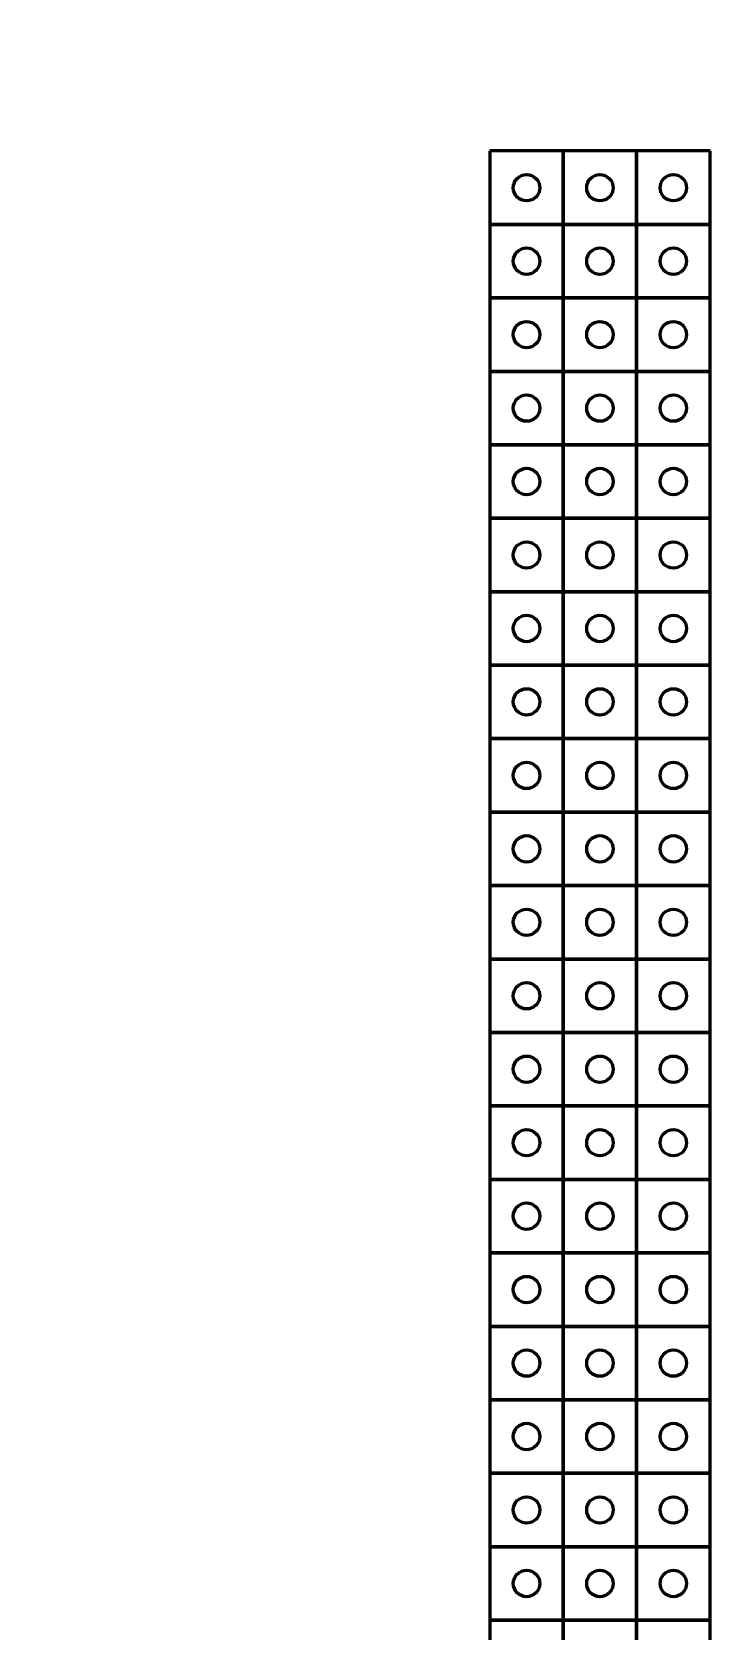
# Model space of a CAD drawing. Header units: millimetres. Extents: x -1927 to 2668, y -5887 to -3281.
# Drawn here: x 1026 to 1488, y -4379 to -3290 of the extents above; entities that cross this region are included whole.
import ezdxf

# ---------------------------------------------------------------- set-up
doc = ezdxf.new("R2010")
doc.units = ezdxf.units.MM
doc.linetypes.add('K5LT_BASIC', pattern=[0])

# ---------------------------------------------------------------- blocks, each defined once
blk = doc.blocks.new('U797')
at = {"color": 150, "linetype": 'K5LT_BASIC', "lineweight": 60, "true_color": 0x0080ff}
for p, q in [((1488, -3370.7), (1338, -3370.7)), ((1338, -3370.7), (1338, -5470.7)), ((1488, -5470.7), (1488, -3370.7))]:
    blk.add_line(p, q, dxfattribs=at)
blk = doc.blocks.new('U819')
at = {"color": 150, "linetype": 'K5LT_BASIC', "lineweight": 60, "true_color": 0x0080ff}
for p, q in [((1388, -4370.7), (1338, -4370.7)), ((1338, -4370.7), (1338, -4420.7)), ((1388, -4420.7), (1388, -4370.7)), ((1338, -4420.7), (1388, -4420.7))]:
    blk.add_line(p, q, dxfattribs=at)
blk = doc.blocks.new('U820')
at = {"color": 150, "linetype": 'K5LT_BASIC', "lineweight": 60, "true_color": 0x0080ff}
for p, q in [((1388, -4320.7), (1338, -4320.7)), ((1338, -4320.7), (1338, -4370.7)), ((1388, -4370.7), (1388, -4320.7)), ((1338, -4370.7), (1388, -4370.7))]:
    blk.add_line(p, q, dxfattribs=at)
blk = doc.blocks.new('U821')
at = {"color": 150, "linetype": 'K5LT_BASIC', "lineweight": 60, "true_color": 0x0080ff}
for p, q in [((1388, -4270.7), (1338, -4270.7)), ((1338, -4270.7), (1338, -4320.7)), ((1388, -4320.7), (1388, -4270.7)), ((1338, -4320.7), (1388, -4320.7))]:
    blk.add_line(p, q, dxfattribs=at)
blk = doc.blocks.new('U822')
at = {"color": 150, "linetype": 'K5LT_BASIC', "lineweight": 60, "true_color": 0x0080ff}
for p, q in [((1388, -4220.7), (1338, -4220.7)), ((1338, -4220.7), (1338, -4270.7)), ((1388, -4270.7), (1388, -4220.7)), ((1338, -4270.7), (1388, -4270.7))]:
    blk.add_line(p, q, dxfattribs=at)
blk = doc.blocks.new('U823')
at = {"color": 150, "linetype": 'K5LT_BASIC', "lineweight": 60, "true_color": 0x0080ff}
for p, q in [((1388, -4170.7), (1338, -4170.7)), ((1338, -4170.7), (1338, -4220.7)), ((1388, -4220.7), (1388, -4170.7)), ((1338, -4220.7), (1388, -4220.7))]:
    blk.add_line(p, q, dxfattribs=at)
blk = doc.blocks.new('U824')
at = {"color": 150, "linetype": 'K5LT_BASIC', "lineweight": 60, "true_color": 0x0080ff}
for p, q in [((1388, -4120.7), (1338, -4120.7)), ((1338, -4120.7), (1338, -4170.7)), ((1388, -4170.7), (1388, -4120.7)), ((1338, -4170.7), (1388, -4170.7))]:
    blk.add_line(p, q, dxfattribs=at)
blk = doc.blocks.new('U825')
at = {"color": 150, "linetype": 'K5LT_BASIC', "lineweight": 60, "true_color": 0x0080ff}
for p, q in [((1388, -4070.7), (1338, -4070.7)), ((1338, -4070.7), (1338, -4120.7)), ((1388, -4120.7), (1388, -4070.7)), ((1338, -4120.7), (1388, -4120.7))]:
    blk.add_line(p, q, dxfattribs=at)
blk = doc.blocks.new('U826')
at = {"color": 150, "linetype": 'K5LT_BASIC', "lineweight": 60, "true_color": 0x0080ff}
for p, q in [((1388, -4020.7), (1338, -4020.7)), ((1338, -4020.7), (1338, -4070.7)), ((1388, -4070.7), (1388, -4020.7)), ((1338, -4070.7), (1388, -4070.7))]:
    blk.add_line(p, q, dxfattribs=at)
blk = doc.blocks.new('U827')
at = {"color": 150, "linetype": 'K5LT_BASIC', "lineweight": 60, "true_color": 0x0080ff}
for p, q in [((1388, -3970.7), (1338, -3970.7)), ((1338, -3970.7), (1338, -4020.7)), ((1388, -4020.7), (1388, -3970.7)), ((1338, -4020.7), (1388, -4020.7))]:
    blk.add_line(p, q, dxfattribs=at)
blk = doc.blocks.new('U828')
at = {"color": 150, "linetype": 'K5LT_BASIC', "lineweight": 60, "true_color": 0x0080ff}
for p, q in [((1388, -3920.7), (1338, -3920.7)), ((1338, -3920.7), (1338, -3970.7)), ((1388, -3970.7), (1388, -3920.7)), ((1338, -3970.7), (1388, -3970.7))]:
    blk.add_line(p, q, dxfattribs=at)
blk = doc.blocks.new('U829')
at = {"color": 150, "linetype": 'K5LT_BASIC', "lineweight": 60, "true_color": 0x0080ff}
for p, q in [((1388, -3870.7), (1338, -3870.7)), ((1338, -3870.7), (1338, -3920.7)), ((1388, -3920.7), (1388, -3870.7)), ((1338, -3920.7), (1388, -3920.7))]:
    blk.add_line(p, q, dxfattribs=at)
blk = doc.blocks.new('U830')
at = {"color": 150, "linetype": 'K5LT_BASIC', "lineweight": 60, "true_color": 0x0080ff}
for p, q in [((1388, -3820.7), (1338, -3820.7)), ((1338, -3820.7), (1338, -3870.7)), ((1388, -3870.7), (1388, -3820.7)), ((1338, -3870.7), (1388, -3870.7))]:
    blk.add_line(p, q, dxfattribs=at)
blk = doc.blocks.new('U831')
at = {"color": 150, "linetype": 'K5LT_BASIC', "lineweight": 60, "true_color": 0x0080ff}
for p, q in [((1388, -3770.7), (1338, -3770.7)), ((1338, -3770.7), (1338, -3820.7)), ((1388, -3820.7), (1388, -3770.7)), ((1338, -3820.7), (1388, -3820.7))]:
    blk.add_line(p, q, dxfattribs=at)
blk = doc.blocks.new('U832')
at = {"color": 150, "linetype": 'K5LT_BASIC', "lineweight": 60, "true_color": 0x0080ff}
for p, q in [((1388, -3720.7), (1338, -3720.7)), ((1338, -3720.7), (1338, -3770.7)), ((1388, -3770.7), (1388, -3720.7)), ((1338, -3770.7), (1388, -3770.7))]:
    blk.add_line(p, q, dxfattribs=at)
blk = doc.blocks.new('U833')
at = {"color": 150, "linetype": 'K5LT_BASIC', "lineweight": 60, "true_color": 0x0080ff}
for p, q in [((1388, -3670.7), (1338, -3670.7)), ((1338, -3670.7), (1338, -3720.7)), ((1388, -3720.7), (1388, -3670.7)), ((1338, -3720.7), (1388, -3720.7))]:
    blk.add_line(p, q, dxfattribs=at)
blk = doc.blocks.new('U834')
at = {"color": 150, "linetype": 'K5LT_BASIC', "lineweight": 60, "true_color": 0x0080ff}
for p, q in [((1388, -3620.7), (1338, -3620.7)), ((1338, -3620.7), (1338, -3670.7)), ((1388, -3670.7), (1388, -3620.7)), ((1338, -3670.7), (1388, -3670.7))]:
    blk.add_line(p, q, dxfattribs=at)
blk = doc.blocks.new('U835')
at = {"color": 150, "linetype": 'K5LT_BASIC', "lineweight": 60, "true_color": 0x0080ff}
for p, q in [((1388, -3570.7), (1338, -3570.7)), ((1338, -3570.7), (1338, -3620.7)), ((1388, -3620.7), (1388, -3570.7)), ((1338, -3620.7), (1388, -3620.7))]:
    blk.add_line(p, q, dxfattribs=at)
blk = doc.blocks.new('U836')
at = {"color": 150, "linetype": 'K5LT_BASIC', "lineweight": 60, "true_color": 0x0080ff}
for p, q in [((1388, -3520.7), (1338, -3520.7)), ((1338, -3520.7), (1338, -3570.7)), ((1388, -3570.7), (1388, -3520.7)), ((1338, -3570.7), (1388, -3570.7))]:
    blk.add_line(p, q, dxfattribs=at)
blk = doc.blocks.new('U837')
at = {"color": 150, "linetype": 'K5LT_BASIC', "lineweight": 60, "true_color": 0x0080ff}
for p, q in [((1388, -3470.7), (1338, -3470.7)), ((1338, -3470.7), (1338, -3520.7)), ((1388, -3520.7), (1388, -3470.7)), ((1338, -3520.7), (1388, -3520.7))]:
    blk.add_line(p, q, dxfattribs=at)
blk = doc.blocks.new('U838')
at = {"color": 150, "linetype": 'K5LT_BASIC', "lineweight": 60, "true_color": 0x0080ff}
for p, q in [((1388, -3420.7), (1338, -3420.7)), ((1338, -3420.7), (1338, -3470.7)), ((1388, -3470.7), (1388, -3420.7)), ((1338, -3470.7), (1388, -3470.7))]:
    blk.add_line(p, q, dxfattribs=at)
blk = doc.blocks.new('U839')
at = {"color": 150, "linetype": 'K5LT_BASIC', "lineweight": 60, "true_color": 0x0080ff}
for p, q in [((1388, -3370.7), (1338, -3370.7)), ((1338, -3370.7), (1338, -3420.7)), ((1388, -3420.7), (1388, -3370.7)), ((1338, -3420.7), (1388, -3420.7))]:
    blk.add_line(p, q, dxfattribs=at)
blk = doc.blocks.new('U861')
at = {"color": 150, "linetype": 'K5LT_BASIC', "lineweight": 60, "true_color": 0x0080ff}
for p, q in [((1438, -4370.7), (1388, -4370.7)), ((1388, -4370.7), (1388, -4420.7)), ((1438, -4420.7), (1438, -4370.7)), ((1388, -4420.7), (1438, -4420.7))]:
    blk.add_line(p, q, dxfattribs=at)
blk = doc.blocks.new('U862')
at = {"color": 150, "linetype": 'K5LT_BASIC', "lineweight": 60, "true_color": 0x0080ff}
for p, q in [((1438, -4320.7), (1388, -4320.7)), ((1388, -4320.7), (1388, -4370.7)), ((1438, -4370.7), (1438, -4320.7)), ((1388, -4370.7), (1438, -4370.7))]:
    blk.add_line(p, q, dxfattribs=at)
blk = doc.blocks.new('U863')
at = {"color": 150, "linetype": 'K5LT_BASIC', "lineweight": 60, "true_color": 0x0080ff}
for p, q in [((1438, -4270.7), (1388, -4270.7)), ((1388, -4270.7), (1388, -4320.7)), ((1438, -4320.7), (1438, -4270.7)), ((1388, -4320.7), (1438, -4320.7))]:
    blk.add_line(p, q, dxfattribs=at)
blk = doc.blocks.new('U864')
at = {"color": 150, "linetype": 'K5LT_BASIC', "lineweight": 60, "true_color": 0x0080ff}
for p, q in [((1438, -4220.7), (1388, -4220.7)), ((1388, -4220.7), (1388, -4270.7)), ((1438, -4270.7), (1438, -4220.7)), ((1388, -4270.7), (1438, -4270.7))]:
    blk.add_line(p, q, dxfattribs=at)
blk = doc.blocks.new('U865')
at = {"color": 150, "linetype": 'K5LT_BASIC', "lineweight": 60, "true_color": 0x0080ff}
for p, q in [((1438, -4170.7), (1388, -4170.7)), ((1388, -4170.7), (1388, -4220.7)), ((1438, -4220.7), (1438, -4170.7)), ((1388, -4220.7), (1438, -4220.7))]:
    blk.add_line(p, q, dxfattribs=at)
blk = doc.blocks.new('U866')
at = {"color": 150, "linetype": 'K5LT_BASIC', "lineweight": 60, "true_color": 0x0080ff}
for p, q in [((1438, -4120.7), (1388, -4120.7)), ((1388, -4120.7), (1388, -4170.7)), ((1438, -4170.7), (1438, -4120.7)), ((1388, -4170.7), (1438, -4170.7))]:
    blk.add_line(p, q, dxfattribs=at)
blk = doc.blocks.new('U867')
at = {"color": 150, "linetype": 'K5LT_BASIC', "lineweight": 60, "true_color": 0x0080ff}
for p, q in [((1438, -4070.7), (1388, -4070.7)), ((1388, -4070.7), (1388, -4120.7)), ((1438, -4120.7), (1438, -4070.7)), ((1388, -4120.7), (1438, -4120.7))]:
    blk.add_line(p, q, dxfattribs=at)
blk = doc.blocks.new('U868')
at = {"color": 150, "linetype": 'K5LT_BASIC', "lineweight": 60, "true_color": 0x0080ff}
for p, q in [((1438, -4020.7), (1388, -4020.7)), ((1388, -4020.7), (1388, -4070.7)), ((1438, -4070.7), (1438, -4020.7)), ((1388, -4070.7), (1438, -4070.7))]:
    blk.add_line(p, q, dxfattribs=at)
blk = doc.blocks.new('U869')
at = {"color": 150, "linetype": 'K5LT_BASIC', "lineweight": 60, "true_color": 0x0080ff}
for p, q in [((1438, -3970.7), (1388, -3970.7)), ((1388, -3970.7), (1388, -4020.7)), ((1438, -4020.7), (1438, -3970.7)), ((1388, -4020.7), (1438, -4020.7))]:
    blk.add_line(p, q, dxfattribs=at)
blk = doc.blocks.new('U870')
at = {"color": 150, "linetype": 'K5LT_BASIC', "lineweight": 60, "true_color": 0x0080ff}
for p, q in [((1438, -3920.7), (1388, -3920.7)), ((1388, -3920.7), (1388, -3970.7)), ((1438, -3970.7), (1438, -3920.7)), ((1388, -3970.7), (1438, -3970.7))]:
    blk.add_line(p, q, dxfattribs=at)
blk = doc.blocks.new('U871')
at = {"color": 150, "linetype": 'K5LT_BASIC', "lineweight": 60, "true_color": 0x0080ff}
for p, q in [((1438, -3870.7), (1388, -3870.7)), ((1388, -3870.7), (1388, -3920.7)), ((1438, -3920.7), (1438, -3870.7)), ((1388, -3920.7), (1438, -3920.7))]:
    blk.add_line(p, q, dxfattribs=at)
blk = doc.blocks.new('U872')
at = {"color": 150, "linetype": 'K5LT_BASIC', "lineweight": 60, "true_color": 0x0080ff}
for p, q in [((1438, -3820.7), (1388, -3820.7)), ((1388, -3820.7), (1388, -3870.7)), ((1438, -3870.7), (1438, -3820.7)), ((1388, -3870.7), (1438, -3870.7))]:
    blk.add_line(p, q, dxfattribs=at)
blk = doc.blocks.new('U873')
at = {"color": 150, "linetype": 'K5LT_BASIC', "lineweight": 60, "true_color": 0x0080ff}
for p, q in [((1438, -3770.7), (1388, -3770.7)), ((1388, -3770.7), (1388, -3820.7)), ((1438, -3820.7), (1438, -3770.7)), ((1388, -3820.7), (1438, -3820.7))]:
    blk.add_line(p, q, dxfattribs=at)
blk = doc.blocks.new('U874')
at = {"color": 150, "linetype": 'K5LT_BASIC', "lineweight": 60, "true_color": 0x0080ff}
for p, q in [((1438, -3720.7), (1388, -3720.7)), ((1388, -3720.7), (1388, -3770.7)), ((1438, -3770.7), (1438, -3720.7)), ((1388, -3770.7), (1438, -3770.7))]:
    blk.add_line(p, q, dxfattribs=at)
blk = doc.blocks.new('U875')
at = {"color": 150, "linetype": 'K5LT_BASIC', "lineweight": 60, "true_color": 0x0080ff}
for p, q in [((1438, -3670.7), (1388, -3670.7)), ((1388, -3670.7), (1388, -3720.7)), ((1438, -3720.7), (1438, -3670.7)), ((1388, -3720.7), (1438, -3720.7))]:
    blk.add_line(p, q, dxfattribs=at)
blk = doc.blocks.new('U876')
at = {"color": 150, "linetype": 'K5LT_BASIC', "lineweight": 60, "true_color": 0x0080ff}
for p, q in [((1438, -3620.7), (1388, -3620.7)), ((1388, -3620.7), (1388, -3670.7)), ((1438, -3670.7), (1438, -3620.7)), ((1388, -3670.7), (1438, -3670.7))]:
    blk.add_line(p, q, dxfattribs=at)
blk = doc.blocks.new('U877')
at = {"color": 150, "linetype": 'K5LT_BASIC', "lineweight": 60, "true_color": 0x0080ff}
for p, q in [((1438, -3570.7), (1388, -3570.7)), ((1388, -3570.7), (1388, -3620.7)), ((1438, -3620.7), (1438, -3570.7)), ((1388, -3620.7), (1438, -3620.7))]:
    blk.add_line(p, q, dxfattribs=at)
blk = doc.blocks.new('U878')
at = {"color": 150, "linetype": 'K5LT_BASIC', "lineweight": 60, "true_color": 0x0080ff}
for p, q in [((1438, -3520.7), (1388, -3520.7)), ((1388, -3520.7), (1388, -3570.7)), ((1438, -3570.7), (1438, -3520.7)), ((1388, -3570.7), (1438, -3570.7))]:
    blk.add_line(p, q, dxfattribs=at)
blk = doc.blocks.new('U879')
at = {"color": 150, "linetype": 'K5LT_BASIC', "lineweight": 60, "true_color": 0x0080ff}
for p, q in [((1438, -3470.7), (1388, -3470.7)), ((1388, -3470.7), (1388, -3520.7)), ((1438, -3520.7), (1438, -3470.7)), ((1388, -3520.7), (1438, -3520.7))]:
    blk.add_line(p, q, dxfattribs=at)
blk = doc.blocks.new('U880')
at = {"color": 150, "linetype": 'K5LT_BASIC', "lineweight": 60, "true_color": 0x0080ff}
for p, q in [((1438, -3420.7), (1388, -3420.7)), ((1388, -3420.7), (1388, -3470.7)), ((1438, -3470.7), (1438, -3420.7)), ((1388, -3470.7), (1438, -3470.7))]:
    blk.add_line(p, q, dxfattribs=at)
blk = doc.blocks.new('U881')
at = {"color": 150, "linetype": 'K5LT_BASIC', "lineweight": 60, "true_color": 0x0080ff}
for p, q in [((1438, -3370.7), (1388, -3370.7)), ((1388, -3370.7), (1388, -3420.7)), ((1438, -3420.7), (1438, -3370.7)), ((1388, -3420.7), (1438, -3420.7))]:
    blk.add_line(p, q, dxfattribs=at)
blk = doc.blocks.new('U902')
at = {"color": 150, "linetype": 'K5LT_BASIC', "lineweight": 60, "true_color": 0x0080ff}
for p, q in [((1488, -4370.7), (1438, -4370.7)), ((1438, -4370.7), (1438, -4420.7)), ((1488, -4420.7), (1488, -4370.7)), ((1438, -4420.7), (1488, -4420.7))]:
    blk.add_line(p, q, dxfattribs=at)
blk = doc.blocks.new('U903')
at = {"color": 150, "linetype": 'K5LT_BASIC', "lineweight": 60, "true_color": 0x0080ff}
for p, q in [((1488, -4320.7), (1438, -4320.7)), ((1438, -4320.7), (1438, -4370.7)), ((1488, -4370.7), (1488, -4320.7)), ((1438, -4370.7), (1488, -4370.7))]:
    blk.add_line(p, q, dxfattribs=at)
blk = doc.blocks.new('U904')
at = {"color": 150, "linetype": 'K5LT_BASIC', "lineweight": 60, "true_color": 0x0080ff}
for p, q in [((1488, -4270.7), (1438, -4270.7)), ((1438, -4270.7), (1438, -4320.7)), ((1488, -4320.7), (1488, -4270.7)), ((1438, -4320.7), (1488, -4320.7))]:
    blk.add_line(p, q, dxfattribs=at)
blk = doc.blocks.new('U905')
at = {"color": 150, "linetype": 'K5LT_BASIC', "lineweight": 60, "true_color": 0x0080ff}
for p, q in [((1488, -4220.7), (1438, -4220.7)), ((1438, -4220.7), (1438, -4270.7)), ((1488, -4270.7), (1488, -4220.7)), ((1438, -4270.7), (1488, -4270.7))]:
    blk.add_line(p, q, dxfattribs=at)
blk = doc.blocks.new('U906')
at = {"color": 150, "linetype": 'K5LT_BASIC', "lineweight": 60, "true_color": 0x0080ff}
for p, q in [((1488, -4170.7), (1438, -4170.7)), ((1438, -4170.7), (1438, -4220.7)), ((1488, -4220.7), (1488, -4170.7)), ((1438, -4220.7), (1488, -4220.7))]:
    blk.add_line(p, q, dxfattribs=at)
blk = doc.blocks.new('U907')
at = {"color": 150, "linetype": 'K5LT_BASIC', "lineweight": 60, "true_color": 0x0080ff}
for p, q in [((1488, -4120.7), (1438, -4120.7)), ((1438, -4120.7), (1438, -4170.7)), ((1488, -4170.7), (1488, -4120.7)), ((1438, -4170.7), (1488, -4170.7))]:
    blk.add_line(p, q, dxfattribs=at)
blk = doc.blocks.new('U908')
at = {"color": 150, "linetype": 'K5LT_BASIC', "lineweight": 60, "true_color": 0x0080ff}
for p, q in [((1488, -4070.7), (1438, -4070.7)), ((1438, -4070.7), (1438, -4120.7)), ((1488, -4120.7), (1488, -4070.7)), ((1438, -4120.7), (1488, -4120.7))]:
    blk.add_line(p, q, dxfattribs=at)
blk = doc.blocks.new('U909')
at = {"color": 150, "linetype": 'K5LT_BASIC', "lineweight": 60, "true_color": 0x0080ff}
for p, q in [((1488, -4020.7), (1438, -4020.7)), ((1438, -4020.7), (1438, -4070.7)), ((1488, -4070.7), (1488, -4020.7)), ((1438, -4070.7), (1488, -4070.7))]:
    blk.add_line(p, q, dxfattribs=at)
blk = doc.blocks.new('U910')
at = {"color": 150, "linetype": 'K5LT_BASIC', "lineweight": 60, "true_color": 0x0080ff}
for p, q in [((1488, -3970.7), (1438, -3970.7)), ((1438, -3970.7), (1438, -4020.7)), ((1488, -4020.7), (1488, -3970.7)), ((1438, -4020.7), (1488, -4020.7))]:
    blk.add_line(p, q, dxfattribs=at)
blk = doc.blocks.new('U911')
at = {"color": 150, "linetype": 'K5LT_BASIC', "lineweight": 60, "true_color": 0x0080ff}
for p, q in [((1488, -3920.7), (1438, -3920.7)), ((1438, -3920.7), (1438, -3970.7)), ((1488, -3970.7), (1488, -3920.7)), ((1438, -3970.7), (1488, -3970.7))]:
    blk.add_line(p, q, dxfattribs=at)
blk = doc.blocks.new('U912')
at = {"color": 150, "linetype": 'K5LT_BASIC', "lineweight": 60, "true_color": 0x0080ff}
for p, q in [((1488, -3870.7), (1438, -3870.7)), ((1438, -3870.7), (1438, -3920.7)), ((1488, -3920.7), (1488, -3870.7)), ((1438, -3920.7), (1488, -3920.7))]:
    blk.add_line(p, q, dxfattribs=at)
blk = doc.blocks.new('U913')
at = {"color": 150, "linetype": 'K5LT_BASIC', "lineweight": 60, "true_color": 0x0080ff}
for p, q in [((1488, -3820.7), (1438, -3820.7)), ((1438, -3820.7), (1438, -3870.7)), ((1488, -3870.7), (1488, -3820.7)), ((1438, -3870.7), (1488, -3870.7))]:
    blk.add_line(p, q, dxfattribs=at)
blk = doc.blocks.new('U914')
at = {"color": 150, "linetype": 'K5LT_BASIC', "lineweight": 60, "true_color": 0x0080ff}
for p, q in [((1488, -3770.7), (1438, -3770.7)), ((1438, -3770.7), (1438, -3820.7)), ((1488, -3820.7), (1488, -3770.7)), ((1438, -3820.7), (1488, -3820.7))]:
    blk.add_line(p, q, dxfattribs=at)
blk = doc.blocks.new('U915')
at = {"color": 150, "linetype": 'K5LT_BASIC', "lineweight": 60, "true_color": 0x0080ff}
for p, q in [((1488, -3720.7), (1438, -3720.7)), ((1438, -3720.7), (1438, -3770.7)), ((1488, -3770.7), (1488, -3720.7)), ((1438, -3770.7), (1488, -3770.7))]:
    blk.add_line(p, q, dxfattribs=at)
blk = doc.blocks.new('U916')
at = {"color": 150, "linetype": 'K5LT_BASIC', "lineweight": 60, "true_color": 0x0080ff}
for p, q in [((1488, -3670.7), (1438, -3670.7)), ((1438, -3670.7), (1438, -3720.7)), ((1488, -3720.7), (1488, -3670.7)), ((1438, -3720.7), (1488, -3720.7))]:
    blk.add_line(p, q, dxfattribs=at)
blk = doc.blocks.new('U917')
at = {"color": 150, "linetype": 'K5LT_BASIC', "lineweight": 60, "true_color": 0x0080ff}
for p, q in [((1488, -3620.7), (1438, -3620.7)), ((1438, -3620.7), (1438, -3670.7)), ((1488, -3670.7), (1488, -3620.7)), ((1438, -3670.7), (1488, -3670.7))]:
    blk.add_line(p, q, dxfattribs=at)
blk = doc.blocks.new('U918')
at = {"color": 150, "linetype": 'K5LT_BASIC', "lineweight": 60, "true_color": 0x0080ff}
for p, q in [((1488, -3570.7), (1438, -3570.7)), ((1438, -3570.7), (1438, -3620.7)), ((1488, -3620.7), (1488, -3570.7)), ((1438, -3620.7), (1488, -3620.7))]:
    blk.add_line(p, q, dxfattribs=at)
blk = doc.blocks.new('U919')
at = {"color": 150, "linetype": 'K5LT_BASIC', "lineweight": 60, "true_color": 0x0080ff}
for p, q in [((1488, -3520.7), (1438, -3520.7)), ((1438, -3520.7), (1438, -3570.7)), ((1488, -3570.7), (1488, -3520.7)), ((1438, -3570.7), (1488, -3570.7))]:
    blk.add_line(p, q, dxfattribs=at)
blk = doc.blocks.new('U920')
at = {"color": 150, "linetype": 'K5LT_BASIC', "lineweight": 60, "true_color": 0x0080ff}
for p, q in [((1488, -3470.7), (1438, -3470.7)), ((1438, -3470.7), (1438, -3520.7)), ((1488, -3520.7), (1488, -3470.7)), ((1438, -3520.7), (1488, -3520.7))]:
    blk.add_line(p, q, dxfattribs=at)
blk = doc.blocks.new('U921')
at = {"color": 150, "linetype": 'K5LT_BASIC', "lineweight": 60, "true_color": 0x0080ff}
for p, q in [((1488, -3420.7), (1438, -3420.7)), ((1438, -3420.7), (1438, -3470.7)), ((1488, -3470.7), (1488, -3420.7)), ((1438, -3470.7), (1488, -3470.7))]:
    blk.add_line(p, q, dxfattribs=at)
blk = doc.blocks.new('U922')
at = {"color": 150, "linetype": 'K5LT_BASIC', "lineweight": 60, "true_color": 0x0080ff}
for p, q in [((1488, -3370.7), (1438, -3370.7)), ((1438, -3370.7), (1438, -3420.7)), ((1488, -3420.7), (1488, -3370.7)), ((1438, -3420.7), (1488, -3420.7))]:
    blk.add_line(p, q, dxfattribs=at)

msp = doc.modelspace()

# ---------------------------------------------------------------- linework, layer by layer
at = {"color": 150, "linetype": 'K5LT_BASIC', "lineweight": 60, "true_color": 0x0080ff}
for centre in [(1363, -3395.7), (1413, -3395.7), (1463, -3395.7), (1363, -3445.7), (1413, -3445.7), (1463, -3445.7), (1363, -3495.7), (1413, -3495.7), (1463, -3495.7), (1363, -3545.7), (1413, -3545.7), (1463, -3545.7), (1363, -3595.7), (1413, -3595.7), (1463, -3595.7), (1363, -3645.7), (1413, -3645.7), (1463, -3645.7), (1363, -3695.7), (1413, -3695.7), (1463, -3695.7), (1363, -3745.7), (1413, -3745.7), (1463, -3745.7), (1363, -3795.7), (1413, -3795.7), (1463, -3795.7), (1363, -3845.7), (1413, -3845.7), (1463, -3845.7), (1363, -3895.7), (1413, -3895.7), (1463, -3895.7), (1363, -3945.7), (1413, -3945.7), (1463, -3945.7), (1363, -3995.7), (1413, -3995.7), (1463, -3995.7), (1363, -4045.7), (1413, -4045.7), (1463, -4045.7), (1363, -4095.7), (1413, -4095.7), (1463, -4095.7), (1363, -4145.7), (1413, -4145.7), (1463, -4145.7), (1363, -4195.7), (1413, -4195.7), (1463, -4195.7), (1363, -4245.7), (1413, -4245.7), (1463, -4245.7), (1363, -4295.7), (1413, -4295.7), (1463, -4295.7), (1363, -4345.7), (1413, -4345.7), (1463, -4345.7)]:
    msp.add_circle(centre, 9, dxfattribs=at)

# ---------------------------------------------------------------- block references
for name in ['U797', 'U839', 'U881', 'U922', 'U838', 'U880', 'U921', 'U837', 'U879', 'U920', 'U836', 'U878', 'U919', 'U835', 'U877', 'U918', 'U834', 'U876', 'U917', 'U833', 'U875', 'U916', 'U832', 'U874', 'U915', 'U831', 'U873', 'U914', 'U830', 'U872', 'U913', 'U829', 'U871', 'U912', 'U828', 'U870', 'U911', 'U827', 'U869', 'U910', 'U826', 'U868', 'U909', 'U825', 'U867', 'U908', 'U824', 'U866', 'U907', 'U823', 'U865', 'U906', 'U822', 'U864', 'U905', 'U821', 'U863', 'U904', 'U820', 'U862', 'U903', 'U819', 'U861', 'U902']:
    msp.add_blockref(name, (0, 0))

doc.saveas('drawing.dxf')
